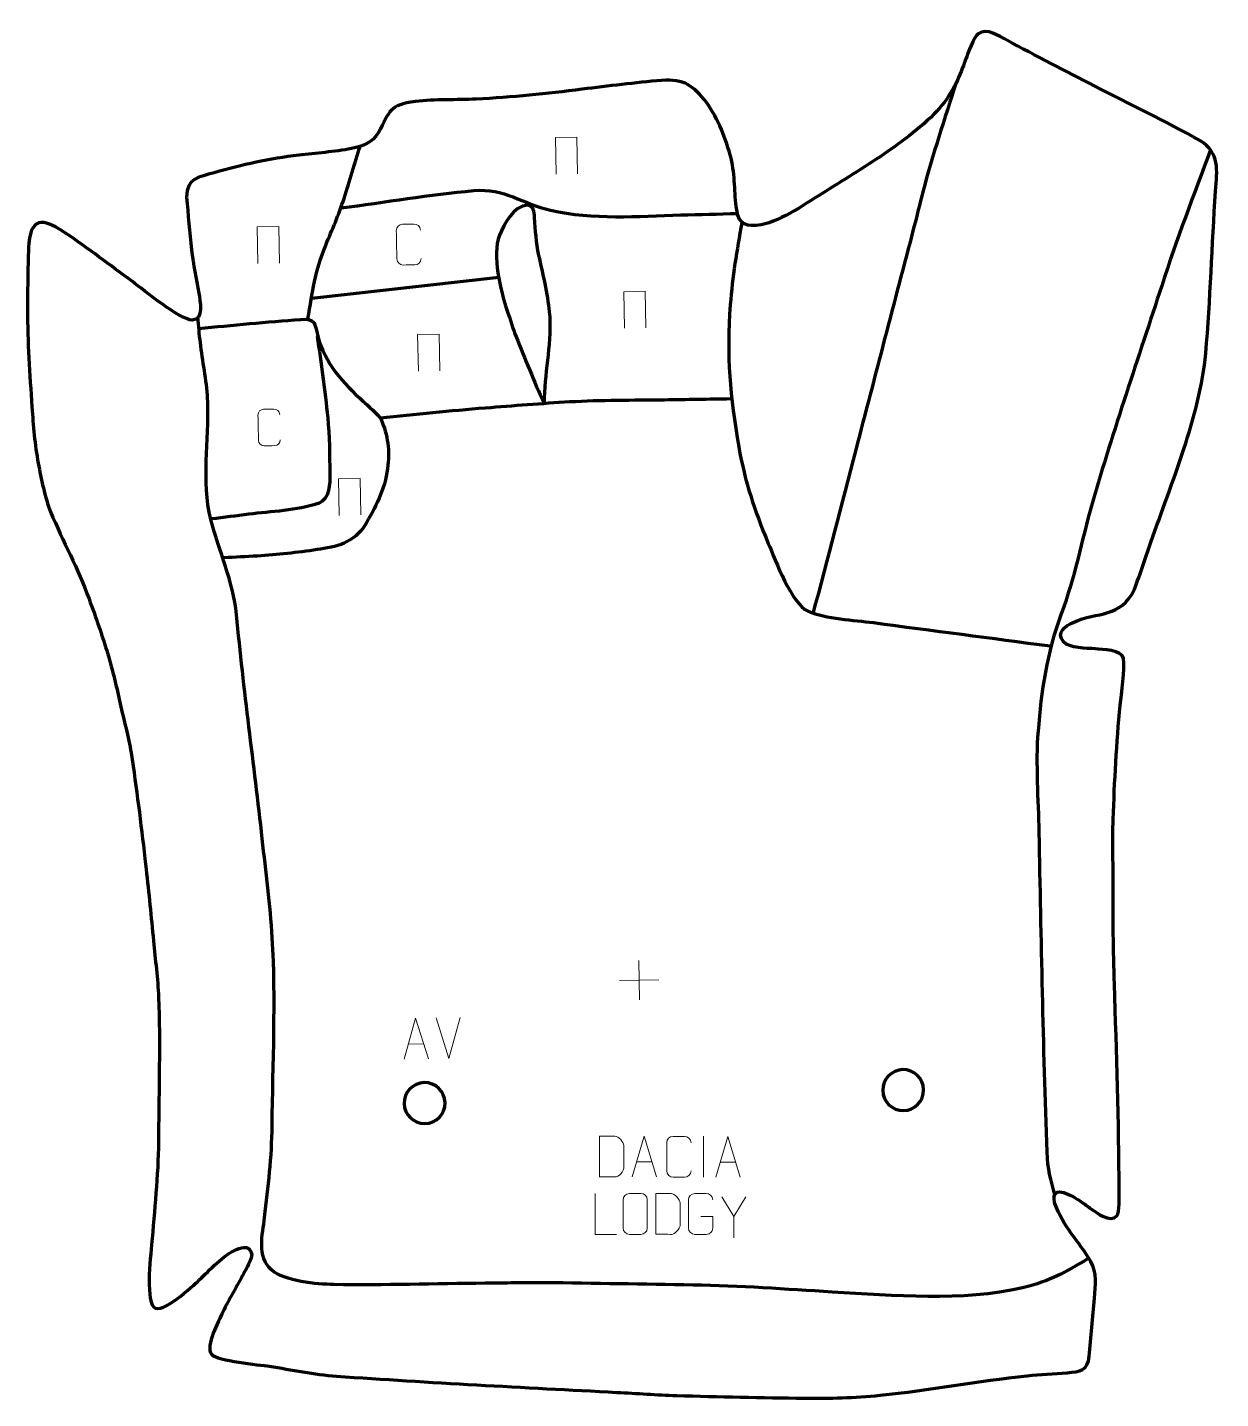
# Model space of a CAD drawing. Header units: millimetres. Extents: x 1134 to 1863, y 126 to 964.
import ezdxf

# ---------------------------------------------------------------- set-up
doc = ezdxf.new("R2010")
doc.units = ezdxf.units.MM
doc.header["$MEASUREMENT"] = 0
doc.layers.add('layer 1', color=7, linetype='Continuous')
doc.layers.add('layer 2', color=7, linetype='Continuous')

msp = doc.modelspace()

# ---------------------------------------------------------------- linework, layer by layer
at = {"layer": 'layer 1', "color": 142, "lineweight": 158}
for points, knots in [([(1701.7403, 930.5243), (1694.6897, 908.1884), (1687.2671, 886.5351), (1681.4308, 863.7926), (1681.4308, 863.7926), (1679.5239, 856.362), (1677.6999, 848.912), (1675.7527, 841.4915), (1675.7527, 841.4915), (1663.8853, 796.3429), (1652.1231, 751.1657), (1640.3323, 705.997), (1640.3323, 705.997), (1631.6148, 672.6023), (1622.8976, 639.2074), (1614.1799, 605.8126)], [0, 0, 0, 0, 0.2, 0.2, 0.2, 0.2, 0.4, 0.4, 0.4, 0.4, 0.6, 0.6, 0.6, 0.6, 1, 1, 1, 1]), ([(1305.1784, 786.0329), (1308.2087, 802.5349), (1309.5276, 815.2512), (1316.1621, 831.0881), (1316.1621, 831.0881), (1320.2188, 840.7716), (1324.0499, 849.6669), (1327.3575, 859.6875), (1327.3575, 859.6875), (1330.8705, 870.3305), (1334.0108, 881.0969), (1337.3343, 891.8003)], [0, 0, 0, 0, 0.25, 0.25, 0.25, 0.25, 0.5, 0.5, 0.5, 0.5, 1, 1, 1, 1]), ([(1857.3814, 889.4251), (1846.9728, 861.6971), (1836.595, 834.4966), (1827.4413, 806.2917), (1827.4413, 806.2917), (1813.0784, 762.0448), (1797.9262, 717.8046), (1784.855, 673.1714), (1784.855, 673.1714), (1778.3999, 650.3914), (1774.2607, 627.3152), (1765.8033, 605.0863), (1765.8033, 605.0863), (1757.2299, 582.3115), (1753.7707, 558.0451), (1751.8397, 533.8954), (1751.8397, 533.8954), (1750.2346, 513.8218), (1751.9683, 492.0956), (1752.3449, 471.859), (1752.3449, 471.859), (1753.5678, 406.7023), (1754.8579, 341.4938), (1757.1244, 276.3653), (1757.1244, 276.3653), (1757.4838, 266.0385), (1759.3985, 259.5746), (1762.0281, 249.7902)], [0, 0, 0, 0, 0.125, 0.125, 0.125, 0.125, 0.25, 0.25, 0.25, 0.25, 0.375, 0.375, 0.375, 0.375, 0.5, 0.5, 0.5, 0.5, 0.625, 0.625, 0.625, 0.625, 0.75, 0.75, 0.75, 0.75, 1, 1, 1, 1]), ([(1325.5457, 853.8742), (1352.5109, 857.4029), (1379.7389, 862.1091), (1406.7927, 864.4962), (1406.7927, 864.4962), (1425.544, 866.1509), (1436.447, 856.3849), (1453.634, 852.4843), (1453.634, 852.4843), (1479.8305, 846.5389), (1506.8124, 848.8409), (1533.4076, 849.5646), (1533.4076, 849.5646), (1544.9294, 849.8781), (1556.4508, 850.1903), (1567.9722, 850.5178)], [0, 0, 0, 0, 0.2, 0.2, 0.2, 0.2, 0.4, 0.4, 0.4, 0.4, 0.6, 0.6, 0.6, 0.6, 1, 1, 1, 1]), ([(1432.6371, 775.0469), (1430.5936, 780.0961), (1428.9735, 785.8248), (1427.1724, 791.0478), (1427.1724, 791.0478), (1423.0012, 803.5682), (1417.5772, 824.6582), (1422.4959, 837.2817), (1422.4959, 837.2817), (1425.0614, 843.7706), (1431.3363, 855.5154), (1439.4247, 855.5267), (1439.4247, 855.5267), (1443.6035, 854.9974), (1443.6199, 851.6429), (1443.8877, 848.1301), (1443.8877, 848.1301), (1444.5196, 839.7222), (1444.7908, 833.1783), (1446.6003, 824.8088), (1446.6003, 824.8088), (1448.996, 813.75), (1451.9553, 801.4612), (1453.117, 790.2705), (1453.117, 790.2705), (1454.6988, 772.8518), (1450.5047, 755.2836), (1449.9413, 737.7678), (1449.9413, 737.7678), (1449.9066, 736.6934), (1449.8387, 735.6347), (1449.7535, 734.5635), (1449.7535, 734.5635), (1443.3616, 747.7821), (1438.2311, 761.4885), (1432.6371, 775.0469)], [0, 0, 0, 0, 0.1, 0.1, 0.1, 0.1, 0.2, 0.2, 0.2, 0.2, 0.3, 0.3, 0.3, 0.3, 0.4, 0.4, 0.4, 0.4, 0.5, 0.5, 0.5, 0.5, 0.6, 0.6, 0.6, 0.6, 0.7, 0.7, 0.7, 0.7, 0.8, 0.8, 0.8, 0.8, 1, 1, 1, 1]), ([(1570.6167, 844.8498), (1567.5874, 827.8264), (1564.9496, 811.908), (1563.5702, 794.6218), (1563.5702, 794.6218), (1561.2187, 763.3674), (1563.449, 738.5798), (1568.7649, 707.8425), (1568.7649, 707.8425), (1572.7372, 685.7628), (1578.2494, 669.2615), (1586.8653, 648.6384), (1586.8653, 648.6384), (1591.1957, 638.2263), (1601.0468, 612.0028), (1611.1532, 607.228), (1611.1532, 607.228), (1622.2471, 602.5744), (1638.9848, 601.8544), (1651.1656, 600.2278), (1651.1656, 600.2278), (1687.1713, 595.4226), (1723.198, 590.7643), (1759.2092, 585.9953)], [0, 0, 0, 0, 0.14285714, 0.14285714, 0.14285714, 0.14285714, 0.28571429, 0.28571429, 0.28571429, 0.28571429, 0.42857143, 0.42857143, 0.42857143, 0.42857143, 0.57142857, 0.57142857, 0.57142857, 0.57142857, 0.71428571, 0.71428571, 0.71428571, 0.71428571, 1, 1, 1, 1]), ([(1782.7206, 211.4219), (1767.436, 202.4133), (1760.1326, 197.7568), (1742.39, 193.4217), (1742.39, 193.4217), (1705.3927, 184.8138), (1663.6241, 188.7003), (1625.8954, 190.8168), (1625.8954, 190.8168), (1597.4266, 192.419), (1569.4197, 194.6473), (1540.8582, 195.0651), (1540.8582, 195.0651), (1510.6206, 195.5086), (1480.3432, 196.1694), (1450.1101, 196.4542), (1450.1101, 196.4542), (1438.0643, 196.5676), (1425.8143, 196.2373), (1413.7396, 196.1401), (1413.7396, 196.1401), (1382.9713, 195.8715), (1351.9423, 194.8516), (1321.2034, 195.3675), (1321.2034, 195.3675), (1310.7871, 195.5423), (1290.9021, 197.3652), (1282.8998, 204.2946), (1282.8998, 204.2946), (1274.0108, 212.8659), (1277.4989, 225.5797), (1278.7811, 236.482), (1278.7811, 236.482), (1281.0055, 255.2424), (1283.2043, 273.4757), (1283.3964, 292.4172), (1283.3964, 292.4172), (1283.835, 330.5068), (1285.7295, 369.5502), (1283.4511, 407.5343), (1283.4511, 407.5343), (1282.2503, 427.5524), (1279.5385, 447.9568), (1277.3599, 467.9331), (1277.3599, 467.9331), (1272.278, 513.6865), (1265.9173, 559.2282), (1261.6184, 605.0789), (1261.6184, 605.0789), (1259.2618, 626.1855), (1251.2214, 643.3037), (1245.8597, 663.3588), (1245.8597, 663.3588), (1240.0814, 686.9529), (1244.8247, 711.3333), (1244.0217, 735.2557), (1244.0217, 735.2557), (1243.6481, 746.3869), (1241.1186, 758.2898), (1239.7216, 769.4599), (1239.7216, 769.4599), (1239.0799, 774.5908), (1238.5568, 779.7023), (1238.2005, 784.8615), (1238.2005, 784.8615), (1238.2005, 784.8615), (1238.1658, 785.3743), (1238.1658, 785.3743), (1238.1658, 785.3743), (1238.1486, 785.6337), (1238.1309, 785.893), (1238.113, 786.1523)], [0, 0, 0, 0, 0.05263158, 0.05263158, 0.05263158, 0.05263158, 0.10526316, 0.10526316, 0.10526316, 0.10526316, 0.15789474, 0.15789474, 0.15789474, 0.15789474, 0.21052632, 0.21052632, 0.21052632, 0.21052632, 0.26315789, 0.26315789, 0.26315789, 0.26315789, 0.31578947, 0.31578947, 0.31578947, 0.31578947, 0.36842105, 0.36842105, 0.36842105, 0.36842105, 0.42105263, 0.42105263, 0.42105263, 0.42105263, 0.47368421, 0.47368421, 0.47368421, 0.47368421, 0.52631579, 0.52631579, 0.52631579, 0.52631579, 0.57894737, 0.57894737, 0.57894737, 0.57894737, 0.63157895, 0.63157895, 0.63157895, 0.63157895, 0.68421053, 0.68421053, 0.68421053, 0.68421053, 0.73684211, 0.73684211, 0.73684211, 0.73684211, 0.78947368, 0.78947368, 0.78947368, 0.78947368, 0.84210526, 0.84210526, 0.84210526, 0.84210526, 0.89473684, 0.89473684, 0.89473684, 0.89473684, 1, 1, 1, 1]), ([(1238.5274, 780.2247), (1259.2765, 782.0482), (1280.1742, 784.2638), (1300.9323, 785.7025), (1300.9323, 785.7025), (1310.0943, 786.3625), (1309.3304, 783.416), (1311.3149, 775.489), (1311.3149, 775.489), (1315.6435, 758.9526), (1326.5899, 746.7025), (1339.0455, 735.5937), (1339.0455, 735.5937), (1341.1622, 733.6988), (1349.0083, 726.8568), (1349.8927, 724.8456), (1349.8927, 724.8456), (1354.2811, 714.5191), (1355.3931, 705.5432), (1353.9881, 694.3874), (1353.9881, 694.3874), (1352.3542, 681.9602), (1346.5039, 670.297), (1340.0077, 659.7172), (1340.0077, 659.7172), (1336.8765, 654.6174), (1332.7703, 651.3605), (1327.4196, 648.7488), (1327.4196, 648.7488), (1322.8012, 646.4945), (1316.0998, 645.7588), (1310.9591, 644.9407), (1310.9591, 644.9407), (1298.817, 643.0085), (1286.6121, 641.8207), (1274.3514, 640.9685), (1274.3514, 640.9685), (1267.5089, 640.5029), (1260.6803, 640.2552), (1253.8337, 639.9093), (1253.8337, 639.9093), (1253.8337, 639.9093), (1253.2703, 639.8808), (1253.2703, 639.8808)], [0, 0, 0, 0, 0.08333333, 0.08333333, 0.08333333, 0.08333333, 0.16666667, 0.16666667, 0.16666667, 0.16666667, 0.25, 0.25, 0.25, 0.25, 0.33333333, 0.33333333, 0.33333333, 0.33333333, 0.41666667, 0.41666667, 0.41666667, 0.41666667, 0.5, 0.5, 0.5, 0.5, 0.58333333, 0.58333333, 0.58333333, 0.58333333, 0.66666667, 0.66666667, 0.66666667, 0.66666667, 0.75, 0.75, 0.75, 0.75, 0.83333333, 0.83333333, 0.83333333, 0.83333333, 1, 1, 1, 1]), ([(1311.0253, 775.546), (1313.148, 758.9111), (1315.6288, 742.2141), (1317.388, 725.5476), (1317.388, 725.5476), (1318.454, 714.4674), (1318.5454, 702.6546), (1318.6739, 691.4954), (1318.6739, 691.4954), (1318.7437, 685.4498), (1318.5683, 675.7163), (1311.8504, 673.2001), (1311.8504, 673.2001), (1311.8504, 673.2001), (1311.3644, 673.018), (1311.3644, 673.018), (1311.3644, 673.018), (1298.8486, 668.8055), (1282.4583, 668.1702), (1269.1999, 666.5211), (1269.1999, 666.5211), (1261.5903, 665.5637), (1253.9809, 664.6055), (1246.3739, 663.6276), (1246.3739, 663.6276), (1246.3739, 663.6276), (1245.878, 663.5636), (1245.878, 663.5636)], [0, 0, 0, 0, 0.125, 0.125, 0.125, 0.125, 0.25, 0.25, 0.25, 0.25, 0.375, 0.375, 0.375, 0.375, 0.5, 0.5, 0.5, 0.5, 0.625, 0.625, 0.625, 0.625, 0.75, 0.75, 0.75, 0.75, 1, 1, 1, 1]), ([(1349.5732, 725.581), (1371.0651, 727.7139), (1392.3437, 729.9227), (1413.8866, 731.6571), (1413.8866, 731.6571), (1430.9517, 733.031), (1448.252, 734.3931), (1465.3349, 735.395), (1465.3349, 735.395), (1484.4786, 736.5176), (1504.1315, 736.3003), (1523.3495, 736.6062), (1523.3495, 736.6062), (1536.8527, 736.8212), (1550.3562, 737.0245), (1563.8596, 737.2334)], [0, 0, 0, 0, 0.2, 0.2, 0.2, 0.2, 0.4, 0.4, 0.4, 0.4, 0.6, 0.6, 0.6, 0.6, 1, 1, 1, 1])]:
    msp.add_open_spline(points, degree=3, knots=knots, dxfattribs=at)
msp.add_open_spline([(1307.593, 798.602), (1307.593, 798.602), (1422.1394, 811.6143), (1422.1394, 811.6143)], degree=3, dxfattribs=at)
at = {"layer": 'layer 1', "color": 250, "lineweight": 200}
for points in [[(1376.8772, 293.8518), (1369.9677, 293.7229), (1364.2621, 299.2196), (1364.1332, 306.129), (1364.1332, 306.129), (1364.0043, 313.0384), (1369.501, 318.7441), (1376.4104, 318.873), (1376.4104, 318.873), (1383.3198, 319.0019), (1389.0255, 313.5052), (1389.1544, 306.5958), (1389.1544, 306.5958), (1389.2833, 299.6864), (1383.7866, 293.9807), (1376.8772, 293.8518)], [(1669.5791, 301.8153), (1662.6697, 301.6864), (1656.964, 307.1832), (1656.8351, 314.0926), (1656.8351, 314.0926), (1656.7062, 321.0019), (1662.2029, 326.7077), (1669.1124, 326.8366), (1669.1124, 326.8366), (1676.0218, 326.9655), (1681.7275, 321.4687), (1681.8564, 314.5594), (1681.8564, 314.5594), (1681.9853, 307.65), (1676.4886, 301.9442), (1669.5791, 301.8153)]]:
    msp.add_open_spline(points, degree=3, knots=[0, 0, 0, 0, 0.2, 0.2, 0.2, 0.2, 0.4, 0.4, 0.4, 0.4, 0.6, 0.6, 0.6, 0.6, 1, 1, 1, 1], dxfattribs=at)
at = {"layer": 'layer 2', "color": 242, "lineweight": 158}
msp.add_open_spline([(1732.7349, 956.4109), (1750.4609, 946.8584), (1768.6023, 937.6904), (1786.4921, 928.4064), (1786.4921, 928.4064), (1807.8031, 917.4002), (1829.7577, 906.8279), (1850.7007, 895.2171), (1850.7007, 895.2171), (1863.4688, 887.044), (1861.269, 877.3995), (1860.3772, 864.0797), (1860.3772, 864.0797), (1858.2234, 831.1168), (1857.2509, 797.8871), (1854.4503, 765.0038), (1854.4503, 765.0038), (1850.5831, 726.1732), (1833.6468, 686.2351), (1820.8611, 649.4347), (1820.8611, 649.4347), (1817.5374, 639.859), (1814.3533, 630.0694), (1810.7278, 620.6172), (1810.7278, 620.6172), (1802.4397, 602.7533), (1788.3424, 607.2509), (1773.2649, 600.4083), (1773.2649, 600.4083), (1768.5312, 598.2013), (1762.6445, 594.0509), (1767.3806, 588.5064), (1767.3806, 588.5064), (1771.2608, 584.3508), (1781.4248, 584.74), (1786.8798, 584.1768), (1786.8798, 584.1768), (1790.9689, 583.8735), (1803.3907, 583.6557), (1804.0839, 578.3546), (1804.0839, 578.3546), (1804.978, 571.5177), (1802.8085, 557.1512), (1802.0531, 549.7098), (1802.0531, 549.7098), (1799.7684, 526.7068), (1798.6194, 503.0183), (1797.7808, 479.9052), (1797.7808, 479.9052), (1797.3284, 466.9753), (1797.7854, 453.7312), (1797.7294, 440.7411), (1797.7294, 440.7411), (1797.6421, 420.0812), (1797.8889, 399.8368), (1798.5435, 379.1855), (1798.5435, 379.1855), (1799.8631, 337.2494), (1801.2768, 295.0579), (1801.4619, 253.1103), (1801.4619, 253.1103), (1801.4857, 250.213), (1801.7435, 239.1955), (1800.0689, 237.3675), (1800.0689, 237.3675), (1796.098, 233.0327), (1787.5794, 239.2073), (1784.1374, 241.7328), (1784.1374, 241.7328), (1782.1143, 243.2172), (1780.1496, 244.7213), (1778.0656, 246.1256), (1778.0656, 246.1256), (1773.8379, 248.9407), (1759.5932, 258.0249), (1761.9387, 245.7787), (1761.9387, 245.7787), (1761.9387, 245.7787), (1762.0788, 245.0473), (1762.0788, 245.0473), (1762.0788, 245.0473), (1766.9354, 231.1378), (1776.8609, 221.7807), (1784.0368, 209.5345), (1784.0368, 209.5345), (1788.2231, 202.3905), (1786.897, 194.9013), (1786.2665, 187.0697), (1786.2665, 187.0697), (1785.3074, 175.2558), (1784.235, 163.2972), (1783.0982, 151.4982), (1783.0982, 151.4982), (1782.2444, 142.6385), (1777.5584, 142.1234), (1769.6784, 141.4335), (1769.6784, 141.4335), (1761.4817, 140.7472), (1753.4671, 140.4439), (1745.2311, 139.6086), (1745.2311, 139.6086), (1715.1161, 136.4598), (1685.4696, 130.6313), (1655.2373, 127.6476), (1655.2373, 127.6476), (1639.3356, 126.089), (1624.82, 125.6369), (1608.8599, 125.8564), (1608.8599, 125.8564), (1582.9032, 126.2135), (1556.7589, 126.6732), (1530.8177, 127.5145), (1530.8177, 127.5145), (1518.7122, 127.9071), (1506.4025, 128.7944), (1494.2774, 129.432), (1494.2774, 129.432), (1437.1292, 132.4455), (1379.8382, 135.3581), (1322.7557, 139.3632), (1322.7557, 139.3632), (1309.2144, 140.3433), (1295.2101, 143.3161), (1281.717, 145.385), (1281.717, 145.385), (1275.1407, 146.2689), (1249.9894, 148.568), (1246.2096, 152.8354), (1246.2096, 152.8354), (1242.4098, 157.7028), (1250.7403, 173.3445), (1253.1936, 178.4948), (1253.1936, 178.4948), (1257.1872, 186.8789), (1261.7631, 194.281), (1266.154, 202.3566), (1266.154, 202.3566), (1267.6373, 205.0845), (1270.6663, 210.6704), (1270.8659, 213.6973), (1270.8659, 213.6973), (1269.9992, 219.2839), (1265.6716, 218.5825), (1261.5384, 216.8033), (1261.5384, 216.8033), (1253.0841, 213.1639), (1245.4538, 204.5242), (1238.8126, 198.1676), (1238.8126, 198.1676), (1234.8602, 194.3913), (1216.2726, 176.8661), (1210.9336, 181.5092), (1210.9336, 181.5092), (1205.7918, 187.9653), (1209.2469, 214.6184), (1210.0052, 223.5907), (1210.0052, 223.5907), (1211.8001, 244.8278), (1213.9121, 265.5967), (1213.9548, 286.9553), (1213.9548, 286.9553), (1214.0355, 314.8012), (1215.0317, 343.2039), (1213.9362, 370.9819), (1213.9362, 370.9819), (1213.4814, 382.5152), (1211.8414, 394.0454), (1210.7767, 405.5401), (1210.7767, 405.5401), (1209.4307, 420.2097), (1207.9586, 434.8625), (1206.2807, 449.4982), (1206.2807, 449.4982), (1206.0305, 451.6655), (1205.7823, 453.833), (1205.5378, 456.0009), (1205.5378, 456.0009), (1203.0914, 477.43), (1200.4333, 499.2331), (1197.1309, 520.5386), (1197.1309, 520.5386), (1195.5988, 530.4229), (1192.6219, 540.6906), (1190.4495, 550.5497), (1190.4495, 550.5497), (1188.1531, 560.9717), (1185.9532, 570.7881), (1182.8691, 581.0344), (1182.8691, 581.0344), (1179.4506, 592.3913), (1175.4737, 603.5842), (1171.4278, 614.7302), (1171.4278, 614.7302), (1164.7723, 633.0583), (1155.3591, 650.0135), (1147.9228, 667.951), (1147.9228, 667.951), (1144.4376, 676.6136), (1142.072, 688.4046), (1140.3485, 697.6768), (1140.3485, 697.6768), (1138.2043, 709.2121), (1137.2416, 720.4975), (1136.4642, 732.1807), (1136.4642, 732.1807), (1135.129, 752.3321), (1133.7115, 771.7528), (1133.7617, 791.9986), (1133.7617, 791.9986), (1133.8274, 805.3936), (1133.8726, 818.9625), (1134.5281, 832.3368), (1134.5281, 832.3368), (1136.1707, 850.2578), (1145.6943, 846.0135), (1157.0087, 838.5026), (1157.0087, 838.5026), (1170.9284, 829.1626), (1184.3752, 818.658), (1197.983, 808.8014), (1197.983, 808.8014), (1205.0455, 803.5921), (1226.8711, 785.5351), (1234.4578, 785.2941), (1234.4578, 785.2941), (1241.7399, 785.0627), (1239.2822, 797.31), (1238.5886, 801.6923), (1238.5886, 801.6923), (1237.1065, 810.799), (1235.0635, 819.1322), (1234.1271, 828.4185), (1234.1271, 828.4185), (1233.0634, 839.0363), (1231.8875, 849.8745), (1231.0901, 860.4999), (1231.0901, 860.4999), (1231.0064, 872.2061), (1238.5588, 872.7698), (1247.919, 875.3866), (1247.919, 875.3866), (1265.3158, 880.2505), (1281.6376, 883.9896), (1299.6133, 886.1403), (1299.6133, 886.1403), (1310.1467, 887.372), (1321.5467, 888.1995), (1331.9, 890.1484), (1331.9, 890.1484), (1339.0246, 891.9783), (1344.4825, 893.5035), (1348.372, 900.0589), (1348.372, 900.0589), (1355.1132, 912.6435), (1355.0772, 917.1094), (1371.0191, 919.0135), (1371.0191, 919.0135), (1383.0871, 920.455), (1395.9613, 919.7974), (1408.2189, 920.4314), (1408.2189, 920.4314), (1430.1919, 921.5677), (1451.1391, 923.5601), (1472.9455, 926.4512), (1472.9455, 926.4512), (1489.1321, 928.5971), (1505.372, 930.3573), (1521.624, 931.9269), (1521.624, 931.9269), (1535.2705, 932.7926), (1541.1629, 928.8042), (1549.2117, 918.1079), (1549.2117, 918.1079), (1556.4635, 908.3629), (1560.7884, 895.8179), (1564.1797, 884.2307), (1564.1797, 884.2307), (1566.6163, 873.399), (1565.9166, 863.3411), (1567.5008, 852.6805), (1567.5008, 852.6805), (1569.1648, 843.2643), (1573.5713, 842.1944), (1582.4208, 843.5301), (1582.4208, 843.5301), (1595.1791, 846.0679), (1610.6362, 857.0936), (1621.859, 864.0364), (1621.859, 864.0364), (1634.5121, 871.8641), (1647.4957, 880.0183), (1659.8221, 888.3303), (1659.8221, 888.3303), (1670.2798, 895.5812), (1685.4044, 906.9897), (1693.2009, 916.8465), (1693.2009, 916.8465), (1700.4569, 926.0984), (1703.7411, 934.0873), (1707.6224, 944.9956), (1707.6224, 944.9956), (1708.9063, 948.6039), (1712.3311, 958.278), (1715.2632, 960.4319), (1715.2632, 960.4319), (1720.5194, 964.2933), (1728.018, 958.9888), (1732.7349, 956.4109)], degree=3, knots=[0, 0, 0, 0, 0.01282051, 0.01282051, 0.01282051, 0.01282051, 0.02564103, 0.02564103, 0.02564103, 0.02564103, 0.03846154, 0.03846154, 0.03846154, 0.03846154, 0.05128205, 0.05128205, 0.05128205, 0.05128205, 0.06410256, 0.06410256, 0.06410256, 0.06410256, 0.07692308, 0.07692308, 0.07692308, 0.07692308, 0.08974359, 0.08974359, 0.08974359, 0.08974359, 0.1025641, 0.1025641, 0.1025641, 0.1025641, 0.11538462, 0.11538462, 0.11538462, 0.11538462, 0.12820513, 0.12820513, 0.12820513, 0.12820513, 0.14102564, 0.14102564, 0.14102564, 0.14102564, 0.15384615, 0.15384615, 0.15384615, 0.15384615, 0.16666667, 0.16666667, 0.16666667, 0.16666667, 0.17948718, 0.17948718, 0.17948718, 0.17948718, 0.19230769, 0.19230769, 0.19230769, 0.19230769, 0.20512821, 0.20512821, 0.20512821, 0.20512821, 0.21794872, 0.21794872, 0.21794872, 0.21794872, 0.23076923, 0.23076923, 0.23076923, 0.23076923, 0.24358974, 0.24358974, 0.24358974, 0.24358974, 0.25641026, 0.25641026, 0.25641026, 0.25641026, 0.26923077, 0.26923077, 0.26923077, 0.26923077, 0.28205128, 0.28205128, 0.28205128, 0.28205128, 0.29487179, 0.29487179, 0.29487179, 0.29487179, 0.30769231, 0.30769231, 0.30769231, 0.30769231, 0.32051282, 0.32051282, 0.32051282, 0.32051282, 0.33333333, 0.33333333, 0.33333333, 0.33333333, 0.34615385, 0.34615385, 0.34615385, 0.34615385, 0.35897436, 0.35897436, 0.35897436, 0.35897436, 0.37179487, 0.37179487, 0.37179487, 0.37179487, 0.38461538, 0.38461538, 0.38461538, 0.38461538, 0.3974359, 0.3974359, 0.3974359, 0.3974359, 0.41025641, 0.41025641, 0.41025641, 0.41025641, 0.42307692, 0.42307692, 0.42307692, 0.42307692, 0.43589744, 0.43589744, 0.43589744, 0.43589744, 0.44871795, 0.44871795, 0.44871795, 0.44871795, 0.46153846, 0.46153846, 0.46153846, 0.46153846, 0.47435897, 0.47435897, 0.47435897, 0.47435897, 0.48717949, 0.48717949, 0.48717949, 0.48717949, 0.5, 0.5, 0.5, 0.5, 0.51282051, 0.51282051, 0.51282051, 0.51282051, 0.52564103, 0.52564103, 0.52564103, 0.52564103, 0.53846154, 0.53846154, 0.53846154, 0.53846154, 0.55128205, 0.55128205, 0.55128205, 0.55128205, 0.56410256, 0.56410256, 0.56410256, 0.56410256, 0.57692308, 0.57692308, 0.57692308, 0.57692308, 0.58974359, 0.58974359, 0.58974359, 0.58974359, 0.6025641, 0.6025641, 0.6025641, 0.6025641, 0.61538462, 0.61538462, 0.61538462, 0.61538462, 0.62820513, 0.62820513, 0.62820513, 0.62820513, 0.64102564, 0.64102564, 0.64102564, 0.64102564, 0.65384615, 0.65384615, 0.65384615, 0.65384615, 0.66666667, 0.66666667, 0.66666667, 0.66666667, 0.67948718, 0.67948718, 0.67948718, 0.67948718, 0.69230769, 0.69230769, 0.69230769, 0.69230769, 0.70512821, 0.70512821, 0.70512821, 0.70512821, 0.71794872, 0.71794872, 0.71794872, 0.71794872, 0.73076923, 0.73076923, 0.73076923, 0.73076923, 0.74358974, 0.74358974, 0.74358974, 0.74358974, 0.75641026, 0.75641026, 0.75641026, 0.75641026, 0.76923077, 0.76923077, 0.76923077, 0.76923077, 0.78205128, 0.78205128, 0.78205128, 0.78205128, 0.79487179, 0.79487179, 0.79487179, 0.79487179, 0.80769231, 0.80769231, 0.80769231, 0.80769231, 0.82051282, 0.82051282, 0.82051282, 0.82051282, 0.83333333, 0.83333333, 0.83333333, 0.83333333, 0.84615385, 0.84615385, 0.84615385, 0.84615385, 0.85897436, 0.85897436, 0.85897436, 0.85897436, 0.87179487, 0.87179487, 0.87179487, 0.87179487, 0.88461538, 0.88461538, 0.88461538, 0.88461538, 0.8974359, 0.8974359, 0.8974359, 0.8974359, 0.91025641, 0.91025641, 0.91025641, 0.91025641, 0.92307692, 0.92307692, 0.92307692, 0.92307692, 0.93589744, 0.93589744, 0.93589744, 0.93589744, 0.94871795, 0.94871795, 0.94871795, 0.94871795, 0.96153846, 0.96153846, 0.96153846, 0.96153846, 0.97435897, 0.97435897, 0.97435897, 0.97435897, 1, 1, 1, 1], dxfattribs=at)
at = {"layer": 'layer 2', "color": 250, "lineweight": 9}
for points, knots in [([(1457.1346, 874.5248), (1457.1346, 874.5248), (1456.7177, 896.8712), (1456.7177, 896.8712), (1456.7177, 896.8712), (1456.7177, 896.8712), (1469.8338, 897.1159), (1469.8338, 897.1159), (1469.8338, 897.1159), (1469.8338, 897.1159), (1470.2507, 874.7695), (1470.2507, 874.7695)], [0, 0, 0, 0, 0.25, 0.25, 0.25, 0.25, 0.5, 0.5, 0.5, 0.5, 1, 1, 1, 1]), ([(1274.6802, 819.9369), (1274.6802, 819.9369), (1274.2633, 842.2833), (1274.2633, 842.2833), (1274.2633, 842.2833), (1274.2633, 842.2833), (1287.3793, 842.528), (1287.3793, 842.528), (1287.3793, 842.528), (1287.3793, 842.528), (1287.7962, 820.1815), (1287.7962, 820.1815)], [0, 0, 0, 0, 0.25, 0.25, 0.25, 0.25, 0.5, 0.5, 0.5, 0.5, 1, 1, 1, 1]), ([(1374.487, 822.9674), (1374.3906, 820.6418), (1372.7413, 819.1312), (1370.5941, 819.0804), (1370.5941, 819.0804), (1368.2626, 819.0373), (1365.9312, 818.9938), (1363.6001, 818.9499), (1363.6001, 818.9499), (1361.6774, 818.8086), (1359.6704, 820.656), (1359.644, 822.6732), (1359.644, 822.6732), (1359.5368, 828.4422), (1359.4291, 834.2109), (1359.3212, 839.9792), (1359.3212, 839.9792), (1359.2855, 842.117), (1360.9998, 843.8685), (1363.1521, 843.8952), (1363.1521, 843.8952), (1365.4774, 843.9386), (1367.8031, 843.982), (1370.1288, 844.0253), (1370.1288, 844.0253), (1372.0744, 844.0972), (1374.0933, 842.643), (1374.1654, 840.2063)], [0, 0, 0, 0, 0.125, 0.125, 0.125, 0.125, 0.25, 0.25, 0.25, 0.25, 0.375, 0.375, 0.375, 0.375, 0.5, 0.5, 0.5, 0.5, 0.625, 0.625, 0.625, 0.625, 0.75, 0.75, 0.75, 0.75, 1, 1, 1, 1]), ([(1498.8997, 780.2874), (1498.8997, 780.2874), (1498.4828, 802.6338), (1498.4828, 802.6338), (1498.4828, 802.6338), (1498.4828, 802.6338), (1511.5988, 802.8785), (1511.5988, 802.8785), (1511.5988, 802.8785), (1511.5988, 802.8785), (1512.0157, 780.5321), (1512.0157, 780.5321)], [0, 0, 0, 0, 0.25, 0.25, 0.25, 0.25, 0.5, 0.5, 0.5, 0.5, 1, 1, 1, 1]), ([(1372.8069, 754.106), (1372.8069, 754.106), (1372.39, 776.4524), (1372.39, 776.4524), (1372.39, 776.4524), (1372.39, 776.4524), (1385.506, 776.6971), (1385.506, 776.6971), (1385.506, 776.6971), (1385.506, 776.6971), (1385.9229, 754.3507), (1385.9229, 754.3507)], [0, 0, 0, 0, 0.25, 0.25, 0.25, 0.25, 0.5, 0.5, 0.5, 0.5, 1, 1, 1, 1]), ([(1288.3118, 711.9816), (1288.2255, 709.8987), (1286.7483, 708.5457), (1284.8251, 708.5001), (1284.8251, 708.5001), (1282.7368, 708.4615), (1280.6486, 708.4225), (1278.5607, 708.3832), (1278.5607, 708.3832), (1276.8386, 708.2567), (1275.041, 709.9114), (1275.0173, 711.7181), (1275.0173, 711.7181), (1274.9213, 716.8853), (1274.8249, 722.0521), (1274.7282, 727.2187), (1274.7282, 727.2187), (1274.6962, 729.1334), (1276.2317, 730.7023), (1278.1594, 730.7261), (1278.1594, 730.7261), (1280.2422, 730.765), (1282.3252, 730.8039), (1284.4083, 730.8427), (1284.4083, 730.8427), (1286.1509, 730.907), (1287.9592, 729.6046), (1288.0238, 727.4221)], [0, 0, 0, 0, 0.125, 0.125, 0.125, 0.125, 0.25, 0.25, 0.25, 0.25, 0.375, 0.375, 0.375, 0.375, 0.5, 0.5, 0.5, 0.5, 0.625, 0.625, 0.625, 0.625, 0.75, 0.75, 0.75, 0.75, 1, 1, 1, 1]), ([(1324.4449, 665.8383), (1324.4449, 665.8383), (1324.028, 688.1847), (1324.028, 688.1847), (1324.028, 688.1847), (1324.028, 688.1847), (1337.144, 688.4294), (1337.144, 688.4294), (1337.144, 688.4294), (1337.144, 688.4294), (1337.5609, 666.083), (1337.5609, 666.083)], [0, 0, 0, 0, 0.25, 0.25, 0.25, 0.25, 0.5, 0.5, 0.5, 0.5, 1, 1, 1, 1]), ([(1364.094, 333.1567), (1364.094, 333.1567), (1370.9982, 358.2434), (1370.9982, 358.2434), (1370.9982, 358.2434), (1370.9982, 358.2434), (1379.0323, 333.4354), (1379.0323, 333.4354)], [0, 0, 0, 0, 0.33333333, 0.33333333, 0.33333333, 0.33333333, 1, 1, 1, 1]), ([(1483.6715, 261.2384), (1486.0033, 261.2388), (1490.9535, 261.2148), (1493.285, 261.2145), (1493.285, 261.2145), (1495.21, 261.1091), (1498.5286, 264.6507), (1498.5174, 266.668), (1498.5174, 266.668), (1498.517, 272.4381), (1498.517, 274.6078), (1498.5174, 280.3771), (1498.5174, 280.3771), (1498.5131, 282.5152), (1495.1386, 286.1753), (1492.9862, 286.1618), (1492.9862, 286.1618), (1490.6605, 286.1618), (1485.9362, 286.1618), (1483.6101, 286.1618), (1483.6101, 286.1618), (1483.6105, 280.4149), (1483.6718, 266.9857), (1483.6715, 261.2384)], [0, 0, 0, 0, 0.14285714, 0.14285714, 0.14285714, 0.14285714, 0.28571429, 0.28571429, 0.28571429, 0.28571429, 0.42857143, 0.42857143, 0.42857143, 0.42857143, 0.57142857, 0.57142857, 0.57142857, 0.57142857, 0.71428571, 0.71428571, 0.71428571, 0.71428571, 1, 1, 1, 1]), ([(1503.5933, 261.2103), (1503.5933, 261.2103), (1510.9643, 286.1638), (1510.9643, 286.1638), (1510.9643, 286.1638), (1510.9643, 286.1638), (1518.5342, 261.2103), (1518.5342, 261.2103)], [0, 0, 0, 0, 0.33333333, 0.33333333, 0.33333333, 0.33333333, 1, 1, 1, 1]), ([(1539.5704, 264.8907), (1539.4306, 262.5673), (1537.7534, 261.0877), (1535.6057, 261.0769), (1535.6057, 261.0769), (1533.2738, 261.0773), (1530.9419, 261.0773), (1528.6104, 261.0769), (1528.6104, 261.0769), (1526.6854, 260.9715), (1524.7133, 262.856), (1524.7245, 264.8733), (1524.7245, 264.8733), (1524.7249, 270.6434), (1524.7249, 276.4131), (1524.7245, 282.1824), (1524.7245, 282.1824), (1524.7287, 284.3205), (1526.4754, 286.0397), (1528.6278, 286.0262), (1528.6278, 286.0262), (1530.9535, 286.0262), (1533.2796, 286.0262), (1535.6057, 286.0262), (1535.6057, 286.0262), (1537.5523, 286.0617), (1539.5437, 284.5702), (1539.5704, 282.1326)], [0, 0, 0, 0, 0.125, 0.125, 0.125, 0.125, 0.25, 0.25, 0.25, 0.25, 0.375, 0.375, 0.375, 0.375, 0.5, 0.5, 0.5, 0.5, 0.625, 0.625, 0.625, 0.625, 0.75, 0.75, 0.75, 0.75, 1, 1, 1, 1]), ([(1554.6769, 261.073), (1554.6769, 261.073), (1562.0479, 286.0265), (1562.0479, 286.0265), (1562.0479, 286.0265), (1562.0479, 286.0265), (1569.6178, 261.073), (1569.6178, 261.073)], [0, 0, 0, 0, 0.33333333, 0.33333333, 0.33333333, 0.33333333, 1, 1, 1, 1]), ([(1493.9035, 226.089), (1493.9035, 226.089), (1480.9544, 226.089), (1480.9544, 226.089), (1480.9544, 226.089), (1480.9544, 226.089), (1480.9544, 251.0426), (1480.9544, 251.0426)], [0, 0, 0, 0, 0.33333333, 0.33333333, 0.33333333, 0.33333333, 1, 1, 1, 1]), ([(1501.9094, 251.0423), (1504.2351, 251.0423), (1506.5612, 251.0423), (1508.8873, 251.0423), (1508.8873, 251.0423), (1510.8339, 251.0779), (1512.8253, 249.5863), (1512.852, 247.1487), (1512.852, 247.1487), (1512.8516, 241.4018), (1512.8516, 235.6545), (1512.852, 229.9068), (1512.852, 229.9068), (1512.7122, 227.5834), (1511.035, 226.1038), (1508.8873, 226.093), (1508.8873, 226.093), (1506.5554, 226.0934), (1504.2235, 226.0934), (1501.892, 226.093), (1501.892, 226.093), (1499.967, 225.9876), (1497.9949, 227.8721), (1498.0061, 229.8894), (1498.0061, 229.8894), (1498.0064, 235.6595), (1498.0064, 241.4292), (1498.0061, 247.1985), (1498.0061, 247.1985), (1498.0103, 249.3366), (1499.757, 251.0558), (1501.9094, 251.0423)], [0, 0, 0, 0, 0.11111111, 0.11111111, 0.11111111, 0.11111111, 0.22222222, 0.22222222, 0.22222222, 0.22222222, 0.33333333, 0.33333333, 0.33333333, 0.33333333, 0.44444444, 0.44444444, 0.44444444, 0.44444444, 0.55555556, 0.55555556, 0.55555556, 0.55555556, 0.66666667, 0.66666667, 0.66666667, 0.66666667, 0.77777778, 0.77777778, 0.77777778, 0.77777778, 1, 1, 1, 1]), ([(1518.0367, 226.1172), (1520.3685, 226.1176), (1525.3187, 226.0936), (1527.6502, 226.0933), (1527.6502, 226.0933), (1529.5752, 225.9879), (1532.8938, 229.5295), (1532.8826, 231.5468), (1532.8826, 231.5468), (1532.8822, 237.3169), (1532.8822, 239.4866), (1532.8826, 245.2559), (1532.8826, 245.2559), (1532.8783, 247.394), (1529.5038, 251.0541), (1527.3514, 251.0406), (1527.3514, 251.0406), (1525.0257, 251.0406), (1520.3014, 251.0406), (1517.9753, 251.0406), (1517.9753, 251.0406), (1517.9757, 245.2937), (1518.037, 231.8645), (1518.0367, 226.1172)], [0, 0, 0, 0, 0.14285714, 0.14285714, 0.14285714, 0.14285714, 0.28571429, 0.28571429, 0.28571429, 0.28571429, 0.42857143, 0.42857143, 0.42857143, 0.42857143, 0.57142857, 0.57142857, 0.57142857, 0.57142857, 0.71428571, 0.71428571, 0.71428571, 0.71428571, 1, 1, 1, 1]), ([(1545.6839, 237.0748), (1545.6839, 237.0748), (1552.852, 237.0748), (1552.852, 237.0748), (1552.852, 237.0748), (1552.852, 237.0748), (1552.852, 229.9067), (1552.852, 229.9067), (1552.852, 229.9067), (1552.7123, 227.5833), (1551.0351, 226.1037), (1548.8873, 226.0929), (1548.8873, 226.0929), (1546.5555, 226.0933), (1544.2235, 226.0933), (1541.892, 226.0929), (1541.892, 226.0929), (1539.9671, 225.9875), (1537.9949, 227.872), (1538.0061, 229.8893), (1538.0061, 229.8893), (1538.0065, 235.6594), (1538.0065, 241.4291), (1538.0061, 247.1984), (1538.0061, 247.1984), (1538.0103, 249.3365), (1539.7571, 251.0557), (1541.9094, 251.0423), (1541.9094, 251.0423), (1544.2351, 251.0423), (1546.5612, 251.0423), (1548.8873, 251.0423), (1548.8873, 251.0423), (1550.834, 251.0777), (1552.8254, 249.5862), (1552.852, 247.1485)], [0, 0, 0, 0, 0.1, 0.1, 0.1, 0.1, 0.2, 0.2, 0.2, 0.2, 0.3, 0.3, 0.3, 0.3, 0.4, 0.4, 0.4, 0.4, 0.5, 0.5, 0.5, 0.5, 0.6, 0.6, 0.6, 0.6, 0.7, 0.7, 0.7, 0.7, 0.8, 0.8, 0.8, 0.8, 1, 1, 1, 1]), ([(1573.0063, 248.9735), (1573.0063, 248.9735), (1565.6839, 237.0748), (1565.6839, 237.0748), (1565.6839, 237.0748), (1565.6839, 237.0748), (1565.6846, 224.0199), (1565.6846, 224.0199)], [0, 0, 0, 0, 0.33333333, 0.33333333, 0.33333333, 0.33333333, 1, 1, 1, 1])]:
    msp.add_open_spline(points, degree=3, knots=knots, dxfattribs=at)
for points in [[(1507.674, 393.5479), (1507.674, 393.5479), (1508.1212, 369.5741), (1508.1212, 369.5741)], [(1495.9107, 381.3374), (1495.9107, 381.3374), (1519.8845, 381.7846), (1519.8845, 381.7846)], [(1391.4489, 333.6598), (1391.4489, 333.6598), (1383.6629, 358.4725), (1383.6629, 358.4725)], [(1398.304, 358.7456), (1398.304, 358.7456), (1391.449, 333.6598), (1391.449, 333.6598)], [(1366.6436, 342.4554), (1366.6436, 342.4554), (1376.1377, 342.6325), (1376.1377, 342.6325)], [(1547.1474, 286.0368), (1547.1474, 286.0368), (1547.1474, 261.0627), (1547.1474, 261.0627)], [(1506.3159, 270.4597), (1506.3159, 270.4597), (1515.8116, 270.4597), (1515.8116, 270.4597)], [(1557.3995, 270.3224), (1557.3995, 270.3224), (1566.8952, 270.3224), (1566.8952, 270.3224)], [(1565.6839, 237.0748), (1565.6839, 237.0748), (1558.363, 248.9735), (1558.363, 248.9735)]]:
    msp.add_open_spline(points, degree=3, dxfattribs=at)

doc.saveas('drawing.dxf')
